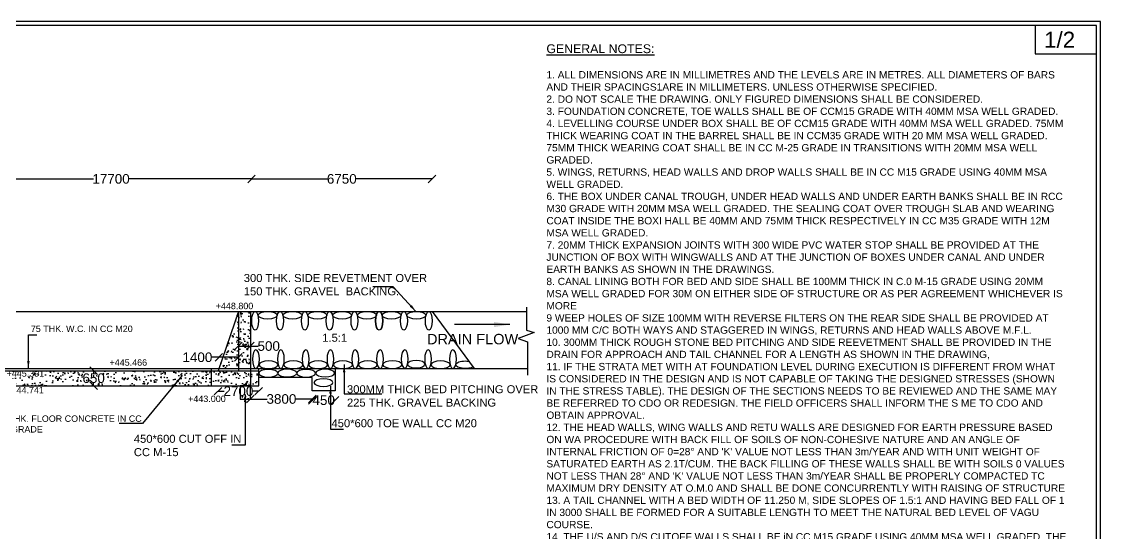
# Model space of a CAD drawing. Header units: millimetres. Extents: x 5124 to 6568637, y 2311 to 91879094.
# Drawn here: x 3719909 to 3733389, y 45950054 to 45956445 of the extents above; entities that cross this region are included whole.
import ezdxf

# ---------------------------------------------------------------- set-up
doc = ezdxf.new("R2010")
doc.units = ezdxf.units.MM
doc.header["$MEASUREMENT"] = 0
for name, color, linetype in [('DIMENSION', 7, 'Continuous'), ('DRAWING', 7, 'Continuous'), ('TEXT', 7, 'Continuous')]:
    doc.layers.add(name, color=color, linetype=linetype)
doc.styles.get("Standard").update_dxf_attribs({"font": 'arial.ttf', "height": 120})
doc.dimstyles.get("Standard").update_dxf_attribs({"dimtxt": 200, "dimasz": 110, "dimexe": 0.18, "dimexo": 0.0625, "dimgap": 0.09, "dimtad": 0, "dimtih": 1, "dimtoh": 1, "dimdec": 0, "dimzin": 0, "dimdsep": 46, "dimtxsty": 'Standard', "dimblk": 'OBLIQUE', "dimcen": 0.09, "dimse1": 1, "dimse2": 1, "dimadec": 0, "dimazin": 0, "dimtfac": 1, "dimtdec": 0, "dimtofl": 0, "dimtmove": 0, "dimatfit": 3, "dimfxl": 1, "dimtolj": 1, "dimtzin": 0, "dimarcsym": 0})
pattern_1 = [(50, (0, 0), (179.31504565, -15.68803375), [18.75, -206.25]), (355, (0, 0), (-34.6878334, 188.0480334), [15, -165]), (100.4514, (14.94, -1.3), (144.6273454, 172.3598855), [15.9350475, -175.285528]), (46.1842, (0, 50), (266.8102622, -41.3797536), [28.125, -309.375]), (96.6356, (22.23, 46.55), (233.6656764, 243.5294677), [23.902572, -262.92825]), (351.1842, (0, 50), (233.6654863, 243.5296502), [22.5, -247.5]), (21, (25, 37.5), (149.22676303, -100.65472267), [18.75, -206.25]), (326, (25, 37.5), (60.828833, 181.28751126), [15, -165]), (71.4514, (37.44, 29.11), (210.05565715, 80.6326242), [15.9350475, -175.285528]), (37.5, (0, 0), (3.03996383, 83.22346346), [0, -163, 0, -167.5, 0, -165.625]), (7.5, (0, 0), (65.76738436, 98.60292797), [0, -95.5, 0, -159.25, 0, -63.125]), (327.5, (-55.75, 0), (133.45560904, -5.63871793), [0, -62.5, 0, -195, 0, -258.75]), (317.5, (-80.75, 0), (145.79654234, 25.02624558), [0, -81.25, 0, -129.5, 0, -183.75])]

# ---------------------------------------------------------------- blocks, each defined once
blk = doc.blocks.new('_Oblique')
at = {"color": 0, "linetype": 'ByBlock', "lineweight": -2}
blk.add_line((-0.5, -0.5), (0.5, 0.5), dxfattribs=at)
blk = doc.blocks.new('*D87')
at = {"layer": 'Defpoints', "color": 0, "linetype": 'Continuous', "transparency": 16777216}
for p in [(3719271, 45954459), (3722782, 45954480), (3722782, 45954459)]:
    blk.add_point(p, dxfattribs=at)
at = {"layer": 'DIMENSION', "color": 0, "linetype": 'Continuous', "lineweight": -2, "transparency": 16777216}
for p, q in [((3719271, 45954480), (3720807, 45954480)), ((3722782, 45954480), (3721247, 45954480))]:
    blk.add_line(p, q, dxfattribs=at)
at = {"layer": 'DIMENSION', "color": 0, "linetype": 'Continuous', "lineweight": -2, "transparency": 16777216, "xscale": 95, "yscale": 95, "zscale": 95, "rotation": 180}
blk.add_blockref('_Oblique', (3719271, 45954480), dxfattribs=at)
at = {"layer": 'DIMENSION', "color": 0, "linetype": 'Continuous', "lineweight": -2, "transparency": 16777216, "xscale": 95, "yscale": 95, "zscale": 95}
blk.add_blockref('_Oblique', (3722782, 45954480), dxfattribs=at)
at = {"layer": 'DIMENSION', "color": 0, "linetype": 'Continuous', "transparency": 16777216, "insert": (3721027, 45954480), "char_height": 120, "attachment_point": 5}
blk.add_mtext('\\A1;17700', dxfattribs=at)
blk = doc.blocks.new('*D88')
at = {"layer": 'Defpoints', "color": 0, "linetype": 'Continuous', "transparency": 16777216}
for p in [(3722782, 45954459), (3725037, 45954480), (3725037, 45952826)]:
    blk.add_point(p, dxfattribs=at)
at = {"layer": 'DIMENSION', "color": 0, "linetype": 'Continuous', "lineweight": -2, "transparency": 16777216}
for p, q in [((3722782, 45954480), (3723730, 45954480)), ((3725037, 45954480), (3724089, 45954480))]:
    blk.add_line(p, q, dxfattribs=at)
at = {"layer": 'DIMENSION', "color": 0, "linetype": 'Continuous', "lineweight": -2, "transparency": 16777216, "xscale": 95, "yscale": 95, "zscale": 95, "rotation": 180}
blk.add_blockref('_Oblique', (3722782, 45954480), dxfattribs=at)
at = {"layer": 'DIMENSION', "color": 0, "linetype": 'Continuous', "lineweight": -2, "transparency": 16777216, "xscale": 95, "yscale": 95, "zscale": 95}
blk.add_blockref('_Oblique', (3725037, 45954480), dxfattribs=at)
at = {"layer": 'DIMENSION', "color": 0, "linetype": 'Continuous', "transparency": 16777216, "insert": (3723910, 45954480), "char_height": 120, "attachment_point": 5}
blk.add_mtext('\\A1;6750', dxfattribs=at)
blk = doc.blocks.new('*D108')
at = {"layer": 'Defpoints', "color": 0, "linetype": 'Continuous', "transparency": 16777216}
for p in [(3722365, 45952086), (3722873, 45952086), (3722873, 45951830)]:
    blk.add_point(p, dxfattribs=at)
at = {"layer": 'DIMENSION', "color": 0, "linetype": 'Continuous', "lineweight": -2, "transparency": 16777216}
for p, q in [((3722365, 45951830), (3722439, 45951830)), ((3722873, 45951830), (3722799, 45951830))]:
    blk.add_line(p, q, dxfattribs=at)
at = {"layer": 'DIMENSION', "color": 0, "linetype": 'Continuous', "lineweight": -2, "transparency": 16777216, "xscale": 95, "yscale": 95, "zscale": 95, "rotation": 180}
blk.add_blockref('_Oblique', (3722365, 45951830), dxfattribs=at)
at = {"layer": 'DIMENSION', "color": 0, "linetype": 'Continuous', "lineweight": -2, "transparency": 16777216, "xscale": 95, "yscale": 95, "zscale": 95}
blk.add_blockref('_Oblique', (3722873, 45951830), dxfattribs=at)
at = {"layer": 'DIMENSION', "color": 0, "linetype": 'Continuous', "transparency": 16777216, "insert": (3722619, 45951830), "char_height": 120, "attachment_point": 5}
blk.add_mtext('\\A1;2700', dxfattribs=at)
blk = doc.blocks.new('*D109')
at = {"layer": 'Defpoints', "color": 0, "linetype": 'Continuous', "transparency": 16777216}
for p in [(3722769, 45951898), (3723542, 45951835), (3723542, 45951732)]:
    blk.add_point(p, dxfattribs=at)
at = {"layer": 'DIMENSION', "color": 0, "linetype": 'Continuous', "lineweight": -2, "transparency": 16777216}
for p, q in [((3722769, 45951732), (3722977, 45951732)), ((3723542, 45951732), (3723335, 45951732))]:
    blk.add_line(p, q, dxfattribs=at)
at = {"layer": 'DIMENSION', "color": 0, "linetype": 'Continuous', "lineweight": -2, "transparency": 16777216, "xscale": 95, "yscale": 95, "zscale": 95, "rotation": 180}
blk.add_blockref('_Oblique', (3722769, 45951732), dxfattribs=at)
at = {"layer": 'DIMENSION', "color": 0, "linetype": 'Continuous', "lineweight": -2, "transparency": 16777216, "xscale": 95, "yscale": 95, "zscale": 95}
blk.add_blockref('_Oblique', (3723542, 45951732), dxfattribs=at)
at = {"layer": 'DIMENSION', "color": 0, "linetype": 'Continuous', "transparency": 16777216, "insert": (3723156, 45951732), "char_height": 120, "attachment_point": 5}
blk.add_mtext('\\A1;3800', dxfattribs=at)
blk = doc.blocks.new('*D110')
at = {"layer": 'Defpoints', "color": 0, "linetype": 'Continuous', "transparency": 16777216}
for p in [(3723542, 45951835), (3723826, 45951835), (3723826, 45951717)]:
    blk.add_point(p, dxfattribs=at)
at = {"layer": 'DIMENSION', "color": 0, "linetype": 'Continuous', "lineweight": -2, "transparency": 16777216}
for p, q in [((3723542, 45951717), (3723549, 45951717)), ((3723826, 45951717), (3723819, 45951717))]:
    blk.add_line(p, q, dxfattribs=at)
at = {"layer": 'DIMENSION', "color": 0, "linetype": 'Continuous', "lineweight": -2, "transparency": 16777216, "xscale": 95, "yscale": 95, "zscale": 95, "rotation": 180}
blk.add_blockref('_Oblique', (3723542, 45951717), dxfattribs=at)
at = {"layer": 'DIMENSION', "color": 0, "linetype": 'Continuous', "lineweight": -2, "transparency": 16777216, "xscale": 95, "yscale": 95, "zscale": 95}
blk.add_blockref('_Oblique', (3723826, 45951717), dxfattribs=at)
at = {"layer": 'DIMENSION', "color": 0, "linetype": 'Continuous', "transparency": 16777216, "insert": (3723684, 45951717), "char_height": 120, "attachment_point": 5}
blk.add_mtext('\\A1;450', dxfattribs=at)
blk = doc.blocks.new('*D111')
at = {"layer": 'Defpoints', "color": 0, "linetype": 'Continuous', "transparency": 16777216}
for p in [(3722374, 45952253), (3722374, 45952113), (3722619, 45952113)]:
    blk.add_point(p, dxfattribs=at)
at = {"layer": 'DIMENSION', "color": 0, "linetype": 'Continuous', "lineweight": -2, "transparency": 16777216}
for p, q in [((3722374, 45952253), (3722279, 45952253)), ((3722619, 45952253), (3722374, 45952253))]:
    blk.add_line(p, q, dxfattribs=at)
at = {"layer": 'DIMENSION', "color": 0, "linetype": 'Continuous', "lineweight": -2, "transparency": 16777216, "xscale": 95, "yscale": 95, "zscale": 95, "rotation": 180}
blk.add_blockref('_Oblique', (3722374, 45952253), dxfattribs=at)
at = {"layer": 'DIMENSION', "color": 0, "linetype": 'Continuous', "lineweight": -2, "transparency": 16777216, "xscale": 95, "yscale": 95, "zscale": 95}
blk.add_blockref('_Oblique', (3722619, 45952253), dxfattribs=at)
at = {"layer": 'DIMENSION', "color": 0, "linetype": 'Continuous', "transparency": 16777216, "insert": (3722106, 45952253), "char_height": 120, "attachment_point": 5}
blk.add_mtext('\\A1;1400', dxfattribs=at)
blk = doc.blocks.new('*D112')
at = {"layer": 'Defpoints', "color": 0, "linetype": 'Continuous', "transparency": 16777216}
for p in [(3722769, 45952393), (3722619, 45952253), (3722769, 45952253)]:
    blk.add_point(p, dxfattribs=at)
at = {"layer": 'DIMENSION', "color": 0, "linetype": 'Continuous', "lineweight": -2, "transparency": 16777216}
for p, q in [((3722619, 45952393), (3722769, 45952393)), ((3722769, 45952393), (3722864, 45952393))]:
    blk.add_line(p, q, dxfattribs=at)
at = {"layer": 'DIMENSION', "color": 0, "linetype": 'Continuous', "lineweight": -2, "transparency": 16777216, "xscale": 95, "yscale": 95, "zscale": 95, "rotation": 180}
blk.add_blockref('_Oblique', (3722619, 45952393), dxfattribs=at)
at = {"layer": 'DIMENSION', "color": 0, "linetype": 'Continuous', "lineweight": -2, "transparency": 16777216, "xscale": 95, "yscale": 95, "zscale": 95}
blk.add_blockref('_Oblique', (3722769, 45952393), dxfattribs=at)
at = {"layer": 'DIMENSION', "color": 0, "linetype": 'Continuous', "transparency": 16777216, "insert": (3722997, 45952393), "char_height": 120, "attachment_point": 5}
blk.add_mtext('\\A1;500', dxfattribs=at)
blk = doc.blocks.new('*D179')
at = {"layer": 'Defpoints', "color": 0, "linetype": 'Continuous', "transparency": 16777216}
for p in [(3720810, 45952086), (3720810, 45952086), (3720810, 45951898)]:
    blk.add_point(p, dxfattribs=at)
at = {"layer": 'DIMENSION', "color": 0, "linetype": 'Continuous', "lineweight": -2, "transparency": 16777216}
for p, q in [((3720810, 45952086), (3720810, 45952053)), ((3720810, 45951898), (3720810, 45951931))]:
    blk.add_line(p, q, dxfattribs=at)
at = {"layer": 'DIMENSION', "color": 0, "linetype": 'Continuous', "lineweight": -2, "transparency": 16777216, "xscale": 95, "yscale": 95, "zscale": 95}
for p, rotation in [((3720810, 45952086), 90), ((3720810, 45951898), 270)]:
    blk.add_blockref('_Oblique', p, dxfattribs=dict(at, rotation=rotation))
at = {"layer": 'DIMENSION', "color": 0, "linetype": 'Continuous', "transparency": 16777216, "insert": (3720810, 45951992), "char_height": 120, "attachment_point": 5}
blk.add_mtext('\\A1;650', dxfattribs=at)

msp = doc.modelspace()

# ---------------------------------------------------------------- hatches: boundary and pattern name
at = {"layer": 'DRAWING', "linetype": 'Continuous'}
h = msp.add_hatch(dxfattribs=at)
h.set_pattern_fill('AR-CONC', color=256, scale=25, style=0)
h.set_pattern_definition(pattern_1)
h.paths.add_polyline_path([(3722769.4, 45952825.6), (3722618.9, 45952825.6), (3722618.9, 45952112.7), (3722769.4, 45952112.7)])
h.paths.add_polyline_path([(3722618.9, 45952825.6), (3722373.9, 45952112.7), (3722618.9, 45952112.7)])
h = msp.add_hatch(dxfattribs=at)
h.set_pattern_fill('AR-CONC', color=256, scale=25, style=0)
h.set_pattern_definition(pattern_1)
h.paths.add_polyline_path([(3722873.2, 45952086), (3719337.5, 45952086), (3719337.5, 45951898.1), (3722873.2, 45951898.1)])
h = msp.add_hatch(dxfattribs=at)
h.set_pattern_fill('AR-CONC', color=256, scale=25, style=0)
h.set_pattern_definition(pattern_1)
h.paths.add_polyline_path([(3722769.4, 45951898.1), (3722639.2, 45951898.1), (3722639.2, 45951731.7), (3722769.4, 45951731.7)])

# ---------------------------------------------------------------- linework, layer by layer
at = {"layer": 'DIMENSION', "linetype": 'Continuous'}
msp.add_lwpolyline([(3733338.2, 45956394.3), (3732572.5, 45956394.3), (3732572.5, 45956040), (3733338.2, 45956040)], close=True, dxfattribs=at)
msp.add_lwpolyline([(3722278.1, 45952112.7), (3722278.1, 45951898.1)], dxfattribs=at)
at = {"layer": 'DRAWING', "linetype": 'Continuous'}
for points in [[(3733388.5, 45956444.6), (3695813.5, 45956444.6), (3695813.5, 45930107.4), (3733388.5, 45930107.4)], [(3733338.2, 45956394.3), (3695863.8, 45956394.3), (3695863.8, 45930157.7), (3733338.2, 45930157.7)], [(3722769.4, 45951898.1), (3722639.2, 45951898.1), (3722639.2, 45951731.7), (3722769.4, 45951731.7)]]:
    msp.add_lwpolyline(points, close=True, dxfattribs=at)
for points in [[(3726217.7, 45952880), (3726217.7, 45952591.9), (3726314.8, 45952563.7), (3726114.1, 45952487.9), (3726230.2, 45952445.7), (3726230.2, 45952028.8)], [(3719337.5, 45952825.6), (3722769.4, 45952825.6), (3722769.4, 45951898.1)], [(3722618.9, 45952825.6), (3722364.8, 45952086)], [(3722618.9, 45952825.6), (3722618.9, 45952086)], [(3722769.4, 45952825.6), (3725037.3, 45952825.6), (3726217.5, 45952825.6)], [(3725037.3, 45952825.6), (3725562.1, 45952112.7)], [(3700854.9, 45952112.7), (3722873.2, 45952112.7)], [(3702587.8, 45952086), (3722873.2, 45952086)], [(3719337.5, 45951898.1), (3722873.2, 45951898.1), (3722873.2, 45952112.7)], [(3722873.2, 45952112.7), (3723826.4, 45952112.7), (3723826.4, 45951834.9), (3723541.7, 45951834.9), (3723541.7, 45951999.8), (3722873.2, 45951999.8)], [(3723826.4, 45952112.7), (3726225.1, 45952112.7)]]:
    msp.add_lwpolyline(points, dxfattribs=at)
for centre, major_axis, ratio in [((3722827.7, 45952709.2), (0, 116.4), 0.3685126), ((3722983.7, 45952778.4), (-118.7, 0), 0.3981559), ((3723138.2, 45952709.2), (0, 116.4), 0.3685126), ((3723294.3, 45952778.4), (-118.7, 0), 0.3981559), ((3723449, 45952709.2), (0, 116.4), 0.3685126), ((3723605, 45952778.4), (-118.7, 0), 0.3981559), ((3723758, 45952709.2), (0, 116.4), 0.3685126), ((3723914.1, 45952778.4), (-118.7, 0), 0.3981559), ((3724068.7, 45952709.2), (0, 116.4), 0.3685126), ((3724224.8, 45952778.4), (-118.7, 0), 0.3981559), ((3724375.7, 45952709.2), (0, 116.4), 0.3685126), ((3724378.3, 45952709.2), (0, 116.4), 0.3685126), ((3724531.7, 45952778.4), (-118.7, 0), 0.3981559), ((3724686.2, 45952709.2), (0, 116.4), 0.3685126), ((3724842.3, 45952778.4), (-118.7, 0), 0.3981559), ((3724997, 45952709.2), (0, 116.4), 0.3685126)]:
    msp.add_ellipse(centre, major_axis=major_axis, ratio=ratio, dxfattribs=at)
at = {"layer": 'DRAWING', "linetype": 'Continuous', "extrusion": (0, 0, -1)}
for centre, major_axis, ratio in [((3722838.1, 45952229.2), (0, -116.4), 0.3685126), ((3723148.6, 45952229.2), (0, -116.4), 0.3685126), ((3723459.4, 45952229.2), (0, -116.4), 0.3685126), ((3723768.4, 45952229.2), (0, -116.4), 0.3685126), ((3724079.1, 45952229.2), (0, -116.4), 0.3685126), ((3724388.7, 45952229.2), (0, -116.4), 0.3685126), ((3724696, 45952231.7), (0, -116.4), 0.3685126), ((3724988.6, 45952229.2), (0, -116.4), 0.3685126), ((3725299.1, 45952229.2), (0, -116.4), 0.3685126), ((3722994.1, 45952160), (-118.7, 0), 0.3981559), ((3723304.6, 45952160), (-118.7, 0), 0.3981559), ((3723615.4, 45952160), (-118.7, 0), 0.3981559), ((3723924.4, 45952160), (-118.7, 0), 0.3981559), ((3724235.1, 45952160), (-118.7, 0), 0.3981559), ((3724542.4, 45952162.5), (-118.7, 0), 0.3981559), ((3724840.1, 45952167.1), (-108.4, 0), 0.4360461), ((3725144.6, 45952160), (-118.7, 0), 0.3981559), ((3722991.8, 45952053.7), (-118.7, 0), 0.3981559), ((3723229, 45952056.1), (-118.7, 0), 0.3981559), ((3723465.7, 45952054.2), (-118.7, 0), 0.3981559), ((3723702.9, 45952056.6), (-118.7, 0), 0.3981559), ((3723681.5, 45951936.7), (-118.7, 0), 0.3981559)]:
    msp.add_ellipse(centre, major_axis=major_axis, ratio=ratio, dxfattribs=at)
msp.add_ellipse((3725455.1, 45952160), major_axis=(-118.7, 0), ratio=0.3981559, start_param=3.8039506, end_param=8.1921996, dxfattribs=at)

# ---------------------------------------------------------------- texts
at = {"layer": 'TEXT'}
msp.add_text('DRAIN FLOW', height=130, dxfattribs=at).set_placement((3724974.8, 45952415.2))
at = {"layer": 'TEXT', "insert": (3732703, 45956318.4), "char_height": 200, "width": 306.708, "attachment_point": 1}
msp.add_mtext('\\pi-18.269;1/2', dxfattribs=at)
at = {"layer": 'TEXT', "linetype": 'Continuous', "attachment_point": 1}
for s, insert, char_height, width in [("{\\H1.2091x;\\LGENERAL NOTES:}  \\P\\P1. ALL DIMENSIONS ARE IN MILLIMETRES AND THE LEVELS ARE IN METRES. ALL DIAMETERS OF BARS AND THEIR SPACINGS1ARE IN MILLIMETERS. UNLESS OTHERWISE SPECIFIED. \\P2. DO NOT SCALE THE DRAWING. ONLY FIGURED DIMENSIONS SHALL BE CONSIDERED. \\P3. FOUNDATION CONCRETE, TOE WALLS SHALL BE OF CCM15 GRADE WITH 40MM MSA WELL GRADED. \\P4. LEVELLING COURSE UNDER BOX SHALL BE OF CCM15 GRADE WITH 40MM MSA WELL GRADED. 75MM THICK WEARING COAT IN THE BARREL SHALL BE IN CCM35 GRADE WITH 20 MM MSA WELL GRADED. 75MM THICK WEARING COAT SHALL BE IN CC M-25 GRADE IN TRANSITIONS WITH 20MM MSA WELL GRADED. \\P5. WINGS, RETURNS, HEAD WALLS AND DROP WALLS SHALL BE IN CC M15 GRADE USING 40MM MSA WELL GRADED. \\P6. THE BOX UNDER CANAL TROUGH, UNDER HEAD WALLS AND UNDER EARTH BANKS SHALL BE IN RCC M30 GRADE WITH 20MM MSA WELL GRADED. THE SEALING COAT OVER TROUGH SLAB AND WEARING COAT INSIDE THE BOXI HALL BE 40MM AND 75MM THICK RESPECTIVELY IN CC M35 GRADE WITH 12M MSA WELL GRADED. \\P7. 20MM THICK EXPANSION JOINTS WITH 300 WIDE PVC WATER STOP SHALL BE PROVIDED AT THE JUNCTION OF BOX WITH WINGWALLS AND AT THE JUNCTION OF BOXES UNDER CANAL AND UNDER EARTH BANKS AS SHOWN IN THE DRAWINGS. \\P8. CANAL LINING BOTH FOR BED AND SIDE SHALL BE 100MM THICK IN C.0 M-15 GRADE USING 20MM MSA WELL GRADED FOR 30M ON EITHER SIDE OF STRUCTURE OR AS PER AGREEMENT WHICHEVER IS MORE \\P9 WEEP HOLES OF SIZE 100MM WITH REVERSE FILTERS ON THE REAR SIDE SHALL BE PROVIDED AT 1000 MM C/C BOTH WAYS AND STAGGERED IN WINGS, RETURNS AND HEAD WALLS ABOVE M.F.L. \\P10. 300MM THICK ROUGH STONE BED PITCHING AND SIDE REEVETMENT SHALL BE PROVIDED IN THE DRAIN FOR APPROACH AND TAIL CHANNEL FOR A LENGTH AS SHOWN IN THE DRAWING, \\P11. IF THE STRATA MET WITH AT FOUNDATION LEVEL DURING EXECUTION IS DIFFERENT FROM WHAT IS CONSIDERED IN THE DESIGN AND IS NOT CAPABLE OF TAKING THE DESIGNED STRESSES (SHOWN IN THE STRESS TABLE). THE DESIGN OF THE SECTIONS NEEDS TO BE REVIEWED AND THE SAME MAY BE REFERRED TO CDO OR REDESIGN. THE FIELD OFFICERS SHALL INFORM THE S ME TO CDO AND OBTAIN APPROVAL. \\P12. THE HEAD WALLS, WING WALLS AND RETU WALLS ARE DESIGNED FOR EARTH PRESSURE BASED ON WA PROCEDURE WITH BACK FILL OF SOILS OF NON-COHESIVE NATURE AND AN ANGLE OF INTERNAL FRICTION OF 0=28° AND 'K' VALUE NOT LESS THAN 3m/YEAR AND WITH UNIT WEIGHT OF SATURATED EARTH AS 2.1T/CUM. THE BACK FILLING OF THESE WALLS SHALL BE WITH SOILS 0 VALUES NOT LESS THAN 28° AND 'K' VALUE NOT LESS THAN 3m/YEAR SHALL BE PROPERLY COMPACTED TC MAXIMUM DRY DENSITY AT O.M.0 AND SHALL BE DONE CONCURRENTLY WITH RAISING OF STRUCTURE \\P13. A TAIL CHANNEL WITH A BED WIDTH OF 11.250 M, SIDE SLOPES OF 1.5:1 AND HAVING BED FALL OF 1 IN 3000 SHALL BE FORMED FOR A SUITABLE LENGTH TO MEET THE NATURAL BED LEVEL OF VAGU COURSE. \\P14. THE U/S AND D/S CUTOFF WALLS SHALL BE iN CC M15 GRADE USING 40MM MSA WELL GRADED. THE CUTOFF WALLS SHALL BE EXTENDED UP TO THE END OF U/S & D/S RETURN WALLS RESPECTIVELY \\P15. THE COURSE OF DRAIN ON U/S AND D/S SHALL BE SUITABLEY TRAINED SO THAT IT CROSSES THE CANAL PERPENDICULARLY. \\P16.STRAIGHT APPROACH OF 15.00M SHALL BE JOINED TO THE DRAIN A SMOOTH CURVES ON U/S & D/S.", (3726466.5, 45956161), 91.0466, 6482.236), ('300 THK. SIDE REVETMENT OVER 150 THK. GRAVEL  BACKING.', (3722685.8, 45953293.2), 100, 2328.752), ('+448.800', (3722335.1, 45952934), 80, 465.575), ('75 THK. W.C. IN CC M20', (3720024.8, 45952648.9), 80, 1268.467), ('1.5:1', (3723666.1, 45952547.2), 100, 286.061), ('+445.466', (3721008.1, 45952227.8), 80, 464.975), ('+445.391', (3719722.1, 45952091.4), 80, 464.975), ('+444.741', (3719719.5, 45951884), 80, 464.975), ('300MM THICK BED PITCHING OVER\\P225 THK. GRAVEL BACKING', (3723975.2, 45951904.1), 100, 2400.453), ('+443.000', (3721990.6, 45951774.8), 80, 465.575), ('650 THK. FLOOR CONCRETE IN CC M15 GRADE', (3719528.9, 45951527.3), 80, 2115.794), ('450*600 TOE WALL CC M20', (3723781.9, 45951479.9), 100, 2024.717), ('450*600 CUT OFF IN\\PCC M-15', (3721312.3, 45951285.5), 100, 2024.717)]:
    msp.add_mtext(s, dxfattribs=dict(at, insert=insert, char_height=char_height, width=width))

# ---------------------------------------------------------------- dimensions: what is measured, and where the dimension line sits
at = {"layer": 'DIMENSION', "linetype": 'Continuous'}
for base, p1, p2, text, picture, middle in [((3722782.4, 45954479.8), (3719271.2, 45954458.9), (3722782.4, 45954458.9), '17700', '*D87', (3721026.8, 45954479.8)), ((3725037.3, 45954479.9), (3722782.4, 45954458.9), (3725037.3, 45952825.6), '6750', '*D88', (3723909.9, 45954479.9)), ((3722769.4, 45952393.2), (3722618.9, 45952253.1), (3722769.4, 45952253.1), '500', '*D112', (3722996.9, 45952393.2)), ((3722373.9, 45952253.1), (3722618.9, 45952112.7), (3722373.9, 45952112.7), '1400', '*D111', (3722105.5, 45952253.1)), ((3722873.2, 45951829.8), (3722364.8, 45952086), (3722873.2, 45952086), '2700', '*D108', (3722619, 45951829.8)), ((3723541.7, 45951732.1), (3722769.4, 45951898.1), (3723541.7, 45951834.9), '3800', '*D109', (3723155.6, 45951732.1)), ((3723826.4, 45951716.8), (3723541.7, 45951834.9), (3723826.4, 45951834.9), '450', '*D110', (3723684.1, 45951716.8))]:
    dim = msp.add_linear_dim(base=base, p1=p1, p2=p2, text=text, dimstyle='Standard', override={"dimasz": 95, "dimarcsym": 1}, dxfattribs=at)
    dim.commit()
    dim.dimension.update_dxf_attribs({"geometry": picture, "text_midpoint": middle})
dim = msp.add_linear_dim(base=(3720810, 45952086), p1=(3720810, 45951898.1), p2=(3720810, 45952086), angle=90, text='650', dimstyle='Standard', override={"dimasz": 95, "dimarcsym": 1}, dxfattribs=at)
dim.commit()
dim.dimension.update_dxf_attribs({"geometry": '*D179', "text_midpoint": (3720810, 45951992)})

# ---------------------------------------------------------------- leaders
at = {"layer": 'DRAWING', "linetype": 'Continuous'}
for points, override in [([(3724836.6, 45952825.6), (3724552.8, 45953131.9), (3724299.8, 45953131.9)], {"dimasz": 95, "dimgap": 0.09, "dimtad": 0, "dimarcsym": 1}), ([(3726010.4, 45952662.1), (3725316.9, 45952662.1)], {"dimasz": 200, "dimgap": 0.09, "dimtad": 0, "dimarcsym": 1}), ([(3719994, 45952112.7), (3719994, 45952532), (3720099.5, 45952532)], {"dimasz": 95, "dimgap": 0.09, "dimtad": 0, "dimarcsym": 1}), ([(3723939.4, 45952161.3), (3723939.4, 45951796.8), (3724411.9, 45951796.8)], {"dimasz": 95, "dimgap": 0.09, "dimtad": 0, "dimarcsym": 1}), ([(3721913.6, 45952020.8), (3721421.3, 45951427.8), (3721126.9, 45951427.8)], {"dimasz": 95, "dimgap": 0.09, "dimtad": 0, "dimarcsym": 1}), ([(3723768.9, 45951893.7), (3723768.9, 45951356.9), (3723929.5, 45951356.9)], {"dimasz": 95, "dimgap": 0.09, "dimtad": 0, "dimarcsym": 1}), ([(3722703.1, 45951787.9), (3722703.1, 45951157.5), (3722535.6, 45951157.5)], {"dimasz": 95, "dimgap": 0.09, "dimtad": 0, "dimarcsym": 1})]:
    msp.add_leader(points, dimstyle='Standard', override=override, dxfattribs=at)

doc.saveas('drawing.dxf')
